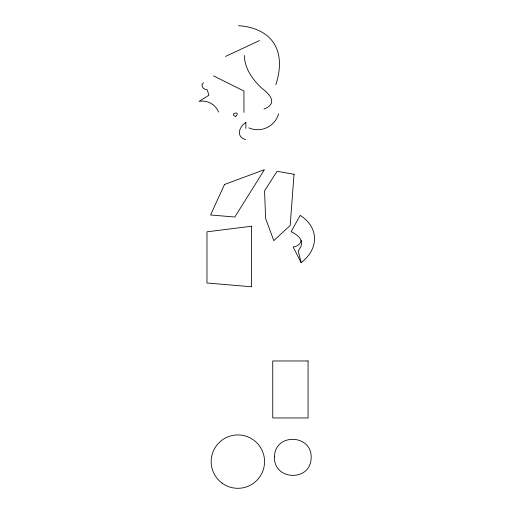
<?xml version="1.0" encoding="UTF-8"?>
<svg xmlns="http://www.w3.org/2000/svg" width="514" height="514" viewBox="0 0 514 514"><rect width="100%" height="100%" fill="white"/><g stroke="black" fill="none" stroke-linecap="round" stroke-linejoin="round"><path stroke-width="0.77" d="M301.095 240.52C300.594 244.401 296.751 246.649 293.153 247.022L301.127 262.603C318.879 249.322 319.406 227.567 300.195 215.372L291.13 231.653C295.094 233.684 299.386 236.196 301.146 240.52A7.832 7.832 0 0 1 301.577 244.246L300.851 246.861L298.248 250.96L301.127 262.603M275.845 84.784C280.284 71.189 281.788 55.011 273.435 42.559C265.687 31.258 251.661 26.503 238.502 25.7M203.428 82.568C199.959 85.639 203.416 89.777 207.206 89.796L208.922 95.206L199.079 101.386A17.611 17.611 0 0 1 218.572 112.02M245.872 122.493C239.01 126.701 235.682 136.904 245.698 139.628M263.99 109.077C278.17 103.532 270.004 94.377 261.883 88.312C252.682 79.766 244.613 68.516 244.343 55.499M225.53 56.437L259.557 40.542M235.9 116.357C241.317 110.06 228.3 114.153 235.746 116.389M213.483 75.866L243.919 91.049L243.977 112.393M245.872 122.371L245.872 128.449M278.652 113.748A21.864 21.864 0 0 1 248.808 127.87M274.463 456.76C273.287 480.603 310.784 482.087 311.143 457.942C312.319 434.092 274.823 432.608 274.463 456.76M294.027 174.291L290.185 225.46L273.801 240.629L265.622 218.54L264.556 190.835L277.085 171.265L294.027 174.291M224.515 184.462L210.56 214.981L234.808 217.036L264.414 169.671L224.515 184.462M251.597 226.224L206.975 231.814L206.975 282.983L251.597 286.786L251.597 226.224M308.072 360.963L272.741 360.963L272.741 417.959L308.072 417.959L308.072 360.963M222.209 483.237A26.696 26.696 0 0 0 264.421 464.367A26.696 26.696 0 0 0 226.97 437.247A26.696 26.696 0 0 0 222.209 483.237"/></g></svg>
